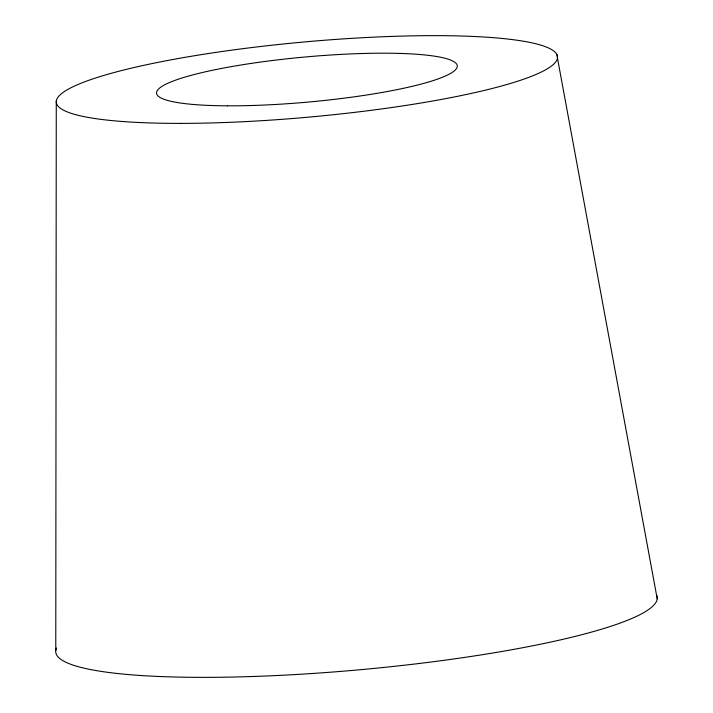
<?xml version="1.0" encoding="UTF-8"?>
<svg xmlns="http://www.w3.org/2000/svg" width="713" height="713" viewBox="0 0 713 713"><rect width="100%" height="100%" fill="white"/><g stroke="black" fill="none" stroke-linecap="round" stroke-linejoin="round"><path stroke-width="1.07" d="M55.774 650.541L56.274 101.032M556.782 54.348L657.226 598.884M656.575 594.9A302.009 45.16 -5.2 0 1 355.725 670.122A302.009 45.16 -5.2 0 1 56.532 648.046M180.995 123.385A251.671 37.637 -5.2 0 0 557.539 57.316A251.671 37.637 -5.2 0 0 182.109 57.842A251.671 37.637 -5.2 0 0 180.995 123.385M227.331 105.827A151.004 22.584 -5.2 0 0 457.193 66.906A151.004 22.584 -5.2 0 0 236.128 65.801A151.004 22.584 -5.2 0 0 227.331 105.827"/></g></svg>
